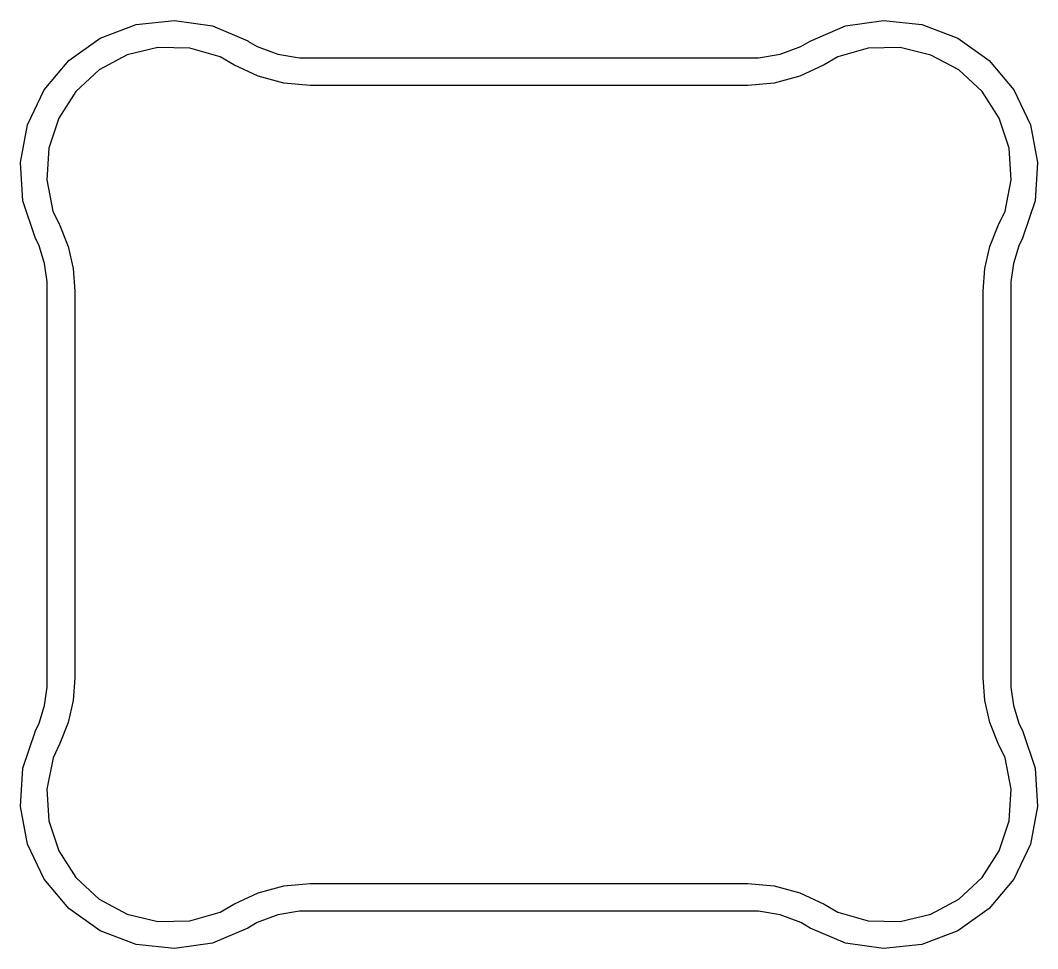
# Model space of a CAD drawing. Extents: x 9 to 292, y -476 to -359.
# Drawn here: x 95.252 to 98.948, y -422.242 to -418.869 of the extents above; entities that cross this region are included whole.
import ezdxf

# ---------------------------------------------------------------- set-up
doc = ezdxf.new("R2010")
doc.units = 0
doc.layers.add('BLACK', color=7, linetype='CONTINUOUS')

msp = doc.modelspace()

# ---------------------------------------------------------------- linework, layer by layer
at = {"layer": 'BLACK', "linetype": 'CONTINUOUS'}
for p, q in [((95.54209, -418.933319), (95.672759, -418.883672)), ((95.672759, -418.883672), (95.811723, -418.868566)), ((95.811723, -418.868566), (95.950007, -418.888977)), ((95.950007, -418.888977), (96.078681, -418.943586)), ((98.121623, -418.943643), (98.250284, -418.889032)), ((98.250284, -418.889032), (98.388559, -418.868617)), ((98.388559, -418.868617), (98.527514, -418.883718)), ((98.527514, -418.883718), (98.658176, -418.933359)), ((95.428156, -419.014301), (95.54209, -418.933319)), ((96.078681, -418.943586), (96.078649, -418.943641)), ((96.078649, -418.943641), (96.078652, -418.943642)), ((96.078652, -418.943642), (96.078655, -418.943636)), ((96.078655, -418.943636), (96.113002, -418.963668)), ((96.113002, -418.963668), (96.187633, -418.991128)), ((98.012642, -418.991128), (98.087274, -418.963672)), ((98.087274, -418.963672), (98.121622, -418.943643)), ((98.121622, -418.943643), (98.121623, -418.943643)), ((98.658176, -418.933359), (98.772104, -419.014334)), ((95.640088, -418.994464), (95.538402, -419.048769)), ((95.752179, -418.967545), (95.640088, -418.994464)), ((95.867436, -418.96975), (95.752179, -418.967545)), ((95.978416, -419.000937), (95.867436, -418.96975)), ((96.028062, -419.029829), (95.978416, -419.000937)), ((96.187633, -418.991128), (96.265923, -419.005075)), ((97.934351, -419.005072), (98.012642, -418.991128)), ((98.221885, -419.000994), (98.172073, -419.029984)), ((98.332854, -418.969804), (98.221885, -419.000994)), ((98.448101, -418.967595), (98.332854, -418.969804)), ((98.560183, -418.994508), (98.448101, -418.967595)), ((98.661861, -419.048807), (98.560183, -418.994508)), ((95.338315, -419.121388), (95.428156, -419.014301)), ((96.028198, -419.029982), (96.028062, -419.029829)), ((96.028202, -419.029976), (96.028198, -419.029982)), ((96.028201, -419.029983), (96.028204, -419.029977)), ((96.02823, -419.029989), (96.028201, -419.029983)), ((96.028204, -419.029977), (96.028202, -419.029976)), ((96.115775, -419.071279), (96.02823, -419.029989)), ((96.265923, -419.005075), (96.305685, -419.005111)), ((96.305685, -419.005111), (96.305688, -419.005112)), ((96.305688, -419.005112), (97.894589, -419.005112)), ((97.894589, -419.005112), (97.89459, -419.005112)), ((97.89459, -419.005105), (97.934351, -419.005072)), ((97.89459, -419.005112), (97.89459, -419.005105)), ((98.172069, -419.029984), (98.084496, -419.071283)), ((98.172071, -419.029984), (98.172069, -419.029984)), ((98.172073, -419.029984), (98.172071, -419.029984)), ((98.772104, -419.014334), (98.861941, -419.121413)), ((95.538402, -419.048769), (95.453689, -419.126952)), ((96.209233, -419.096585), (96.115775, -419.071279)), ((98.084496, -419.071283), (97.991036, -419.096585)), ((98.746568, -419.126983), (98.661861, -419.048807)), ((96.305677, -419.10511), (96.209233, -419.096585)), ((96.305684, -419.105112), (96.305677, -419.10511)), ((97.894588, -419.105112), (96.305684, -419.105112)), ((97.894589, -419.105112), (97.894588, -419.105112)), ((97.894653, -419.105099), (97.894589, -419.105112)), ((97.991036, -419.096585), (97.894653, -419.105099)), ((95.278368, -419.247664), (95.338315, -419.121388)), ((95.453689, -419.126952), (95.391419, -419.223965)), ((98.808833, -419.223987), (98.746568, -419.126983)), ((98.861941, -419.121413), (98.921884, -419.24768)), ((95.391419, -419.223965), (95.355615, -419.333542)), ((98.844634, -419.333554), (98.808833, -419.223987)), ((95.252188, -419.384972), (95.278368, -419.247664)), ((98.921884, -419.24768), (98.948062, -419.384981)), ((95.355615, -419.333542), (95.348588, -419.448606)), ((98.85166, -419.448608), (98.844634, -419.333554)), ((95.261465, -419.524447), (95.252188, -419.384972)), ((98.948062, -419.384981), (98.938783, -419.524446)), ((95.348588, -419.448606), (95.370793, -419.561725)), ((98.829455, -419.561718), (98.85166, -419.448608)), ((95.305595, -419.657061), (95.261465, -419.524447)), ((98.938783, -419.524446), (98.894688, -419.656946)), ((95.370793, -419.561725), (95.395704, -419.613703)), ((98.804545, -419.613691), (98.829455, -419.561718)), ((95.395704, -419.613703), (95.395704, -419.613707)), ((95.395704, -419.613707), (95.395707, -419.61371)), ((95.395707, -419.61371), (95.395706, -419.61371)), ((95.395706, -419.61371), (95.425709, -419.690209)), ((98.774566, -419.690203), (98.804559, -419.613771)), ((98.804569, -419.613702), (98.804545, -419.613691)), ((98.804559, -419.613771), (98.804569, -419.613702)), ((95.305597, -419.657072), (95.305595, -419.657061)), ((95.320217, -419.687451), (95.305596, -419.657072)), ((95.305596, -419.657072), (95.305597, -419.657072)), ((98.894685, -419.65709), (98.880059, -419.687463)), ((98.894688, -419.656946), (98.89467, -419.657079)), ((98.89467, -419.657079), (98.894671, -419.65708)), ((98.894671, -419.65708), (98.89467, -419.65708)), ((98.89467, -419.65708), (98.89467, -419.657083)), ((98.89467, -419.657083), (98.894685, -419.65709)), ((95.34008, -419.751885), (95.320217, -419.687451)), ((95.425709, -419.690209), (95.443985, -419.770323)), ((98.75628, -419.770319), (98.774566, -419.690203)), ((98.880059, -419.687463), (98.860187, -419.751891)), ((95.350125, -419.818559), (95.34008, -419.751885)), ((95.443985, -419.770323), (95.450119, -419.852182)), ((98.750135, -419.852265), (98.75628, -419.770319)), ((98.860187, -419.751891), (98.850136, -419.81856)), ((95.350126, -419.852272), (95.350125, -419.818559)), ((95.350137, -419.852272), (95.350126, -419.852272)), ((95.350137, -421.257948), (95.350137, -419.852272)), ((95.450119, -419.852182), (95.450136, -419.852266)), ((95.450136, -419.852266), (95.450137, -419.852266)), ((95.450137, -419.852266), (95.450136, -419.852267)), ((95.450136, -419.852267), (95.450137, -419.852269)), ((95.450137, -419.852269), (95.450137, -421.257953)), ((98.750135, -419.852266), (98.750135, -419.852265)), ((98.750135, -419.852269), (98.750135, -419.852266)), ((98.750135, -421.257953), (98.750135, -419.852269)), ((98.850136, -419.81856), (98.850135, -419.852268)), ((98.850135, -419.852268), (98.850135, -419.852269)), ((98.850135, -419.852269), (98.850135, -421.257953)), ((95.340089, -421.35834), (95.350136, -421.291663)), ((95.350136, -421.291663), (95.350137, -421.257949)), ((95.350137, -421.257949), (95.350137, -421.257948)), ((95.450137, -421.257959), (95.443993, -421.339902)), ((95.450137, -421.257953), (95.450136, -421.257956)), ((95.450136, -421.257956), (95.450137, -421.257959)), ((98.750162, -421.258093), (98.750135, -421.257953)), ((98.756284, -421.339896), (98.750162, -421.258093)), ((98.850135, -421.257953), (98.850134, -421.257956)), ((98.850134, -421.257956), (98.850135, -421.257958)), ((98.850135, -421.257958), (98.850152, -421.257958)), ((98.850152, -421.257958), (98.850148, -421.291669)), ((98.850148, -421.291669), (98.860188, -421.35834)), ((95.320226, -421.422778), (95.340089, -421.35834)), ((95.443993, -421.339902), (95.425718, -421.420016)), ((98.774559, -421.420016), (98.756284, -421.339896)), ((98.860188, -421.35834), (98.880051, -421.422771)), ((95.305621, -421.453122), (95.320226, -421.422778)), ((95.425718, -421.420016), (95.395717, -421.496515)), ((98.804568, -421.496517), (98.774559, -421.420016)), ((98.880051, -421.422771), (98.894673, -421.453146)), ((95.261506, -421.585781), (95.305569, -421.45335)), ((95.305569, -421.45335), (95.305596, -421.453153)), ((95.305596, -421.453153), (95.305605, -421.453157)), ((95.305599, -421.453146), (95.305621, -421.453122)), ((95.305608, -421.45315), (95.305599, -421.453146)), ((95.305605, -421.453157), (95.305608, -421.45315)), ((98.894673, -421.453146), (98.894673, -421.453147)), ((98.894673, -421.453147), (98.894673, -421.45315)), ((98.894673, -421.45315), (98.938802, -421.585768)), ((95.395737, -421.496533), (95.370832, -421.548506)), ((95.395708, -421.496511), (95.395705, -421.496513)), ((95.395705, -421.496513), (95.395705, -421.496518)), ((95.395705, -421.496518), (95.395737, -421.496533)), ((95.395717, -421.496515), (95.395708, -421.496511)), ((98.829476, -421.548492), (98.804567, -421.496517)), ((98.804567, -421.496517), (98.804568, -421.496517)), ((95.370832, -421.548506), (95.348634, -421.661612)), ((98.851677, -421.661603), (98.829476, -421.548492)), ((95.252235, -421.725241), (95.261506, -421.585781)), ((98.938802, -421.585768), (98.948077, -421.725234)), ((95.348634, -421.661612), (95.355663, -421.776661)), ((98.844649, -421.776659), (98.851677, -421.661603)), ((95.278416, -421.862534), (95.252235, -421.725241)), ((98.948077, -421.725234), (98.921896, -421.862535)), ((95.355663, -421.776661), (95.391466, -421.886223)), ((98.808845, -421.886227), (98.844649, -421.776659)), ((95.338358, -421.988795), (95.278416, -421.862534)), ((98.921896, -421.862535), (98.86195, -421.988802)), ((95.391466, -421.886223), (95.453729, -421.983222)), ((98.746578, -421.983232), (98.808845, -421.886227)), ((95.428192, -422.095869), (95.338358, -421.988795)), ((95.453729, -421.983222), (95.538432, -422.061395)), ((98.66187, -422.061408), (98.746578, -421.983232)), ((98.86195, -421.988802), (98.772112, -422.095881)), ((96.115772, -422.038936), (96.209233, -422.013628)), ((96.209233, -422.013628), (96.305682, -422.005102)), ((96.305682, -422.005102), (96.305682, -422.005111)), ((96.305682, -422.005111), (96.305684, -422.005111)), ((96.305684, -422.005111), (97.894588, -422.005111)), ((97.894588, -422.005111), (97.991037, -422.013632)), ((97.991037, -422.013632), (98.084499, -422.038935)), ((95.538432, -422.061395), (95.640106, -422.115693)), ((96.028216, -422.080232), (96.115772, -422.038936)), ((98.084499, -422.038935), (98.172074, -422.080235)), ((98.56019, -422.115707), (98.66187, -422.061408)), ((95.542114, -422.176842), (95.428192, -422.095869)), ((95.97839, -422.109222), (96.028202, -422.080236)), ((96.028202, -422.080236), (96.028216, -422.080232)), ((96.265924, -422.105138), (96.187633, -422.119086)), ((96.305638, -422.105102), (96.265924, -422.105138)), ((96.305684, -422.105111), (96.305638, -422.105102)), ((96.305686, -422.105111), (96.305684, -422.105111)), ((97.894588, -422.105111), (96.305686, -422.105111)), ((97.894589, -422.105111), (97.894588, -422.10511)), ((97.894588, -422.10511), (97.894588, -422.105111)), ((97.934351, -422.105144), (97.894589, -422.105111)), ((98.012643, -422.119088), (97.934351, -422.105144)), ((98.172074, -422.080235), (98.172075, -422.080235)), ((98.172075, -422.080235), (98.221888, -422.109226)), ((98.772112, -422.095881), (98.658183, -422.176856)), ((95.640106, -422.115693), (95.752182, -422.142608)), ((95.752182, -422.142608), (95.867425, -422.140404)), ((95.867425, -422.140404), (95.97839, -422.109222)), ((96.187633, -422.119086), (96.113001, -422.146547)), ((98.087276, -422.146546), (98.012643, -422.119088)), ((98.221888, -422.109226), (98.332858, -422.140414)), ((98.332858, -422.140414), (98.448107, -422.142622)), ((98.448107, -422.142622), (98.56019, -422.115707)), ((95.672769, -422.226483), (95.542114, -422.176842)), ((96.078648, -422.16658), (95.949987, -422.221181)), ((96.078653, -422.166579), (96.078647, -422.16658)), ((96.078647, -422.16658), (96.078648, -422.16658)), ((96.078654, -422.16658), (96.078653, -422.166579)), ((96.113001, -422.146547), (96.078654, -422.16658)), ((98.121612, -422.16657), (98.087276, -422.146546)), ((98.121622, -422.166581), (98.121612, -422.16657)), ((98.121647, -422.166585), (98.121622, -422.16658)), ((98.121622, -422.16658), (98.121622, -422.166581)), ((98.250289, -422.221186), (98.121647, -422.166585)), ((98.658183, -422.176856), (98.527521, -422.226497)), ((95.811718, -422.241588), (95.672769, -422.226483)), ((95.949987, -422.221181), (95.811718, -422.241588)), ((98.388565, -422.241599), (98.250289, -422.221186)), ((98.527521, -422.226497), (98.388565, -422.241599))]:
    msp.add_line(p, q, dxfattribs=at)

doc.saveas('drawing.dxf')
